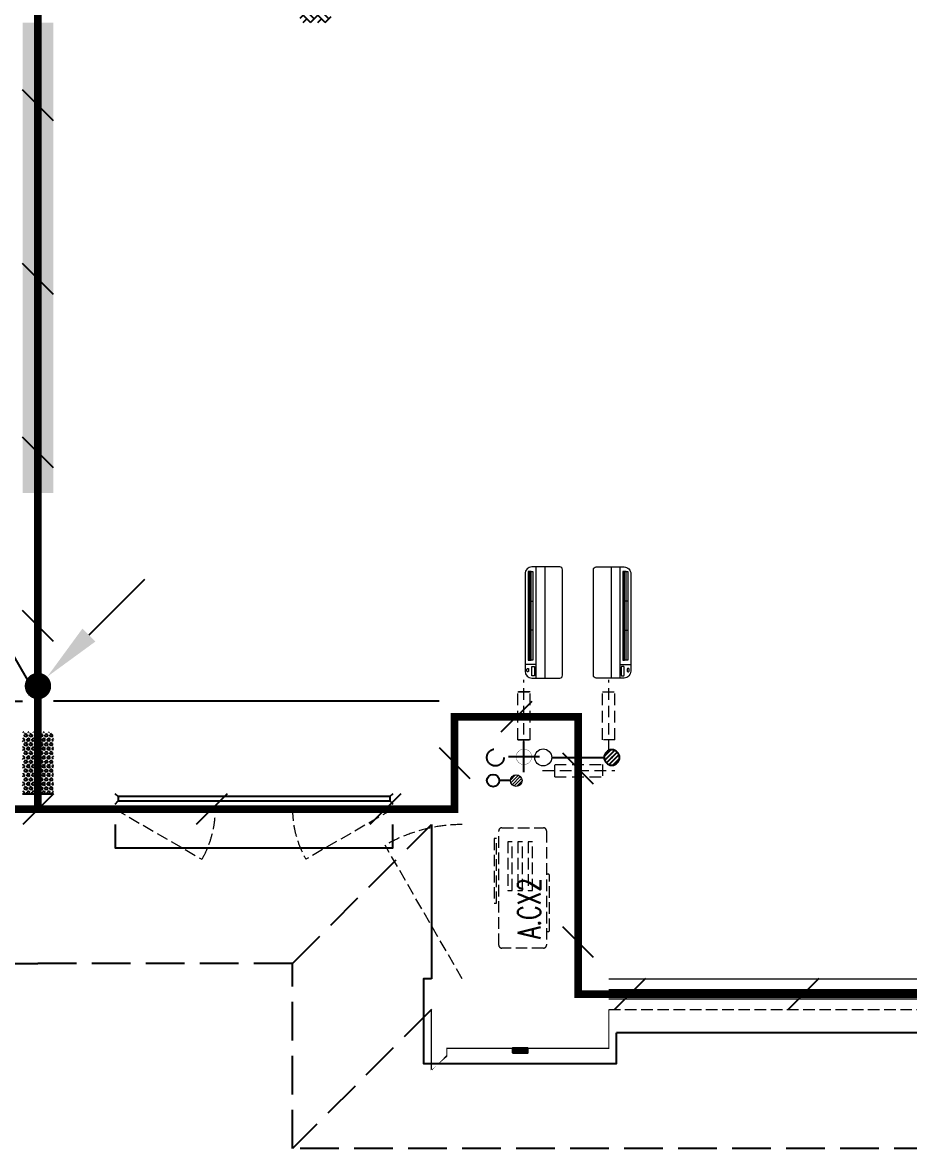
# Model space of a CAD drawing. Extents: x 3443499 to 7125205, y -1700016 to -264854.
# Drawn here: x 3631109 to 3636858, y -907770 to -900470 of the extents above; entities that cross this region are included whole.
import ezdxf

# ---------------------------------------------------------------- set-up
doc = ezdxf.new("R2010")
doc.units = 0
doc.header["$LTSCALE"] = 1000
doc.header["$MEASUREMENT"] = 0
for name, pattern in [('CENTER2', [1.125, 0.75, -0.125, 0.125, -0.125]), ('DASH', [0.35, 0.25, -0.1]), ('HIDDEN', [0.375, 0.25, -0.125])]:
    doc.linetypes.add(name, pattern=pattern)
doc.layers.get('0').update_dxf_attribs({"linetype": 'CONTINUOUS'})
for name, color, linetype in [('!校对', 2, 'CONTINUOUS'), ('3-栏杆1', 252, 'CONTINUOUS'), ('3.5方案汇报，与郭总、侯月琴确定户型_t8$0$2020.03.04 -1安徽标准化洋房户型(UA）_t8_t8$0$看线', 154, 'CONTINUOUS'), ('DIM-照明', 7, 'CONTINUOUS'), ('LVTRY', 252, 'CONTINUOUS'), ('LWIRE', 4, 'CONTINUOUS'), ('SHTLN', 4, 'CONTINUOUS'), ('VPIPE-凝结', 150, 'CONTINUOUS'), ('VPIPE-雨水', 4, 'DASH'), ('WIRE-接地', 2, 'CONTINUOUS'), ('保温', 6, 'CONTINUOUS'), ('卫生间', 6, 'CONTINUOUS'), ('机电标识类', 1, 'CONTINUOUS'), ('看线', 185, 'CONTINUOUS'), ('立面', 73, 'CONTINUOUS'), ('铝合金', 144, 'CONTINUOUS')]:
    doc.layers.add(name, color=color, linetype=linetype)
for name, color, linetype, lineweight in [('EQUIP_地漏', 7, 'CONTINUOUS', 18), ('VPIPE-废水', 31, 'TG_F', 18), ('WINDOW', 146, 'CONTINUOUS', 20), ('平面-栏杆', 56, 'CONTINUOUS', 15), ('平面-看线', 252, 'CONTINUOUS', 15), ('平面-空调室内机', 176, 'CONTINUOUS', 9), ('平面-空调预留孔', 252, 'CONTINUOUS', 15), ('空调', 76, 'CONTINUOUS', 13)]:
    doc.layers.add(name, color=color, linetype=linetype, lineweight=lineweight)
doc.styles.add('_TCH_DIM', font='SIMPLEX', dxfattribs={"bigfont": 'GBCBIG'})
doc.styles.get("Standard").update_dxf_attribs({"font": 'gbenor.shx', "bigfont": 'gbcbig.shx'})
doc.styles.add('TG_LINETYPE', font='SIMPLEX', dxfattribs={"width": 0.8, "height": 3, "bigfont": 'HZTXT'})
doc.linetypes.add('TG_F', pattern='A,2,-0.3,["F",TG_LINETYPE,S=0.1,R=0,X=-0.23,Y=-0.15],0', length=2.3)

# ---------------------------------------------------------------- blocks, each defined once
blk = doc.blocks.new('$TelecSys$00000008')
blk.add_line((0.4000000000014552, 0.3999999999996362), (-0.4000000000014552, -0.3999999999996362))
blk = doc.blocks.new('$TelecSys$00000078')
for p, q in [((1.150000000001455, 1.149999999999636), (0.5499999999992724, 0.5499999999992724)), ((0.1041666666678793, 0.1041666666660603), (0.1041666666678793, 0.1041666666660603)), ((-0.1041666666678793, -0.1041666666660603), (-0.1041666666678793, -0.1041666666660603))]:
    blk.add_line(p, q)
at = {"const_width": 0.1425}
blk.add_lwpolyline([(-0.07125000000087311, 0, 1), (0.07125000000087311, 0, 1)], format="xyb", close=True, dxfattribs=at)
blk.add_solid([(0.6199999999989814, 0.4799999999995634), (0.4799999999995634, 0.6200000000008004), (0.09999999999854481, 0.1000000000003638)])
at = {"width": 0.8, "flags": 9}
blk.add_attdef('A', (0, 0), '', height=2e-05, dxfattribs=at)
blk = doc.blocks.new('fergve')
at = {"layer": '平面-空调预留孔', "color": 8, "linetype": 'DASH', "ltscale": 0.3}
for p, q in [((119062.717304058, 54987.64907498009), (119062.717304058, 54977.64907498009)), ((119435.5529723145, 54977.64907498009), (119435.5529723145, 54987.64907498009)), ((119072.717304058, 54967.64907498009), (119425.5529723145, 54967.64907498009))]:
    blk.add_line(p, q, dxfattribs=at)
blk.add_lwpolyline([(119715.8642389868, 54987.64907498032), (118975.8642389868, 54987.64907498009, -0.414213562373517), (118955.8642389868, 55007.64907498009), (118955.8642389873, 55277.64907498009, -0.414213562372746), (118975.8642389873, 55297.64907498009), (119715.8642389864, 55297.64907498009, -0.4142135623727947), (119735.8642389864, 55277.64907498009), (119735.8642389868, 55007.64907498055, -0.4142135623733224)], format="xyb", close=True, dxfattribs=at)
for points in [[(119666.6522452464, 55326.75839339898), (119246.8340998819, 55326.75839339898), (119246.8340998819, 55311.64433774215), (119666.6522452464, 55311.64433774215)], [(119645.4876140846, 55239.18252008365), (119329.9588134751, 55239.18252008365), (119329.9588134751, 55210.21092074577), (119645.4876140846, 55210.21092074577)], [(119645.4876140846, 55173.38063160962), (119329.9588134751, 55173.38063160962), (119329.9588134751, 55144.40903227197), (119645.4876140846, 55144.40903227197)], [(119645.4876140846, 55107.57874313582), (119329.9588134751, 55107.57874313582), (119329.9588134751, 55078.60714379794), (119645.4876140846, 55078.60714379794)]]:
    blk.add_lwpolyline(points, close=True, dxfattribs=at)
for centre, start, end in [((119072.717304058, 54977.64907498009), 180, 270), ((119425.5529723145, 54977.64907498009), 270, 0)]:
    blk.add_arc(centre, 10, start, end, dxfattribs=at)
at = {"layer": '平面-空调预留孔', "color": 8, "linetype": 'DASH', "ltscale": 0.3, "style": '_TCH_DIM', "width": 0.7058823529411765}
blk.add_text('A.CX2', height=146.88, dxfattribs=at).set_placement((119015.260064729, 55027.2738646582))
blk = doc.blocks.new('dongkong')
at = {"layer": '平面-空调预留孔', "color": 8, "linetype": 'HIDDEN', "ltscale": 0.3}
for p, q in [((-603796.0415180789, 210899.900060961), (-603796.0415180789, 210431.4859232727)), ((-603836.0415180789, 210820.9630630909), (-603836.0415180789, 210510.8096162414)), ((-603836.0415180789, 210820.9630630909), (-603756.0415180789, 210820.9630630909)), ((-603756.0415180789, 210820.9630630909), (-603756.0415180789, 210510.8096162414))]:
    blk.add_line(p, q, dxfattribs=at)
blk.add_lwpolyline([(-603756.0415180789, 210510.8096162414), (-603836.0415180789, 210510.8096162414)], dxfattribs=at)
blk = doc.blocks.new('A$C001338C2')
at = {"color": 8}
for p, q in [((844.9999883423079, 303.6000072514144), (54.99998834231155, 303.6000543390692)), ((109.0525457565491, 214.7673082745569), (109.0525510513944, 303.6000511174025)), ((-1.49359439092e-05, 248.6000576173246), (-2.84423585981e-05, 22.0000576172315)), ((899.9999715576414, 22.00000397306576), (899.9999850640525, 248.6000039731589)), ((21.99997024633922, 5.63059293199e-05), (877.9999702463392, 5.2843679441e-06))]:
    blk.add_line(p, q, dxfattribs=at)
at = {"color": 8, "lineweight": 5}
for p, q in [((864.5756734352908, 278.6904651548975), (144.4768629888749, 278.6905080761171)), ((144.4768629888749, 278.6905080761171), (144.4768622188567, 265.7722729386405)), ((387.0097734353949, 278.6904936200444), (144.4768629888749, 278.6905080761171)), ((144.4768629888749, 278.6905080761171), (144.4768614488676, 252.8539829386973)), ((387.0097711254275, 239.935678482565), (387.0097734353949, 278.6904936200444)), ((864.5756734352908, 278.6904651548975), (622.0427234354138, 278.6904796109884)), ((622.0427234354138, 278.6904796109884), (622.04272112545, 239.935664473509)), ((864.5756718953162, 252.8539400174777), (864.5756734352908, 278.6904651548975)), ((899.9999830474662, 214.7672611304297), (-1.69525337697e-05, 214.7673147745954)), ((144.4768622188567, 265.7722729386405), (864.5756726653053, 265.772230017421)), ((144.4768606789075, 239.9356929386377), (144.4768614488676, 252.8539829386973)), ((144.4768614488676, 252.8539829386973), (864.5756718953162, 252.8539400174777)), ((864.5756711253525, 239.9356500174181), (144.4768606789075, 239.9356929386377)), ((622.04272112545, 239.935664473509), (387.0097711254275, 239.935678482565)), ((864.5756726653053, 265.772230017421), (864.5756711253525, 239.9356500174181)), ((899.9999787804518, 143.1781611304468), (-2.12195482163e-05, 143.1782147746126))]:
    blk.add_line(p, q, dxfattribs=at)
at = {"color": 8}
for points in [[(73.08482630450817, 275.0144977724194), (56.77886350143308, 275.0144987443309, -0.414213562373095), (51.27886382925863, 280.5144990721565), (51.27886400034913, 283.3844664433818, -0.414213562373095), (56.77886432817468, 288.8844661155563), (73.08482713124977, 288.8844651436448, -0.4142135623732024), (78.58482680342422, 283.3844648158192), (78.58482663233372, 280.5144974445939, -0.414213562373095)], [(89.24090579471158, 226.3562818807586), (22.19125331861505, 226.3562858772129, -0.414213562372504), (16.6912536464406, 231.8562862050385), (16.69125431894281, 243.1390318179401, -0.414213562373095), (22.19125464676836, 248.6390314901146), (89.24090712286488, 248.6390274936603, -0.414213562373095), (94.74090679503934, 243.1390271658347), (94.74090612253713, 231.8562815529331, -0.414213562373095)]]:
    blk.add_lwpolyline(points, format="xyb", close=True, dxfattribs=at)
for centre, radius, start, end in [((54.99998506405609, 248.6000543390692), 55.0000000000001, 89.99999658490542, 179.9999965849054), ((844.9999850640525, 248.6000072514144), 55.0000000000001, 359.9999965849054, 89.99999658490542), ((21.9999715576414, 22.00005630592932), 22.00000000000004, 179.9999965849054, 269.9999965849054), ((877.9999715576414, 22.00000528436794), 22.00000000000004, 269.9999965849054, 359.9999965849054)]:
    blk.add_arc(centre, radius, start, end, dxfattribs=at)
blk = doc.blocks.new('GGDGDGDG')
at = {"layer": '机电标识类', "color": 250, "linetype": 'DASH', "ltscale": 400}
for p, q in [((704092.518312035, 766289.778960277), (704092.5180551868, 766489.7787460767)), ((704192.5181975978, 766389.7788858804), (703992.5181975979, 766389.7786917092))]:
    blk.add_line(p, q, dxfattribs=at)
at = {"layer": '空调', "color": 1, "linetype": 'DASH', "const_width": 2}
blk.add_lwpolyline([(704042.5181975979, 766389.7789660976, 0.999999145628318), (704142.5181975978, 766389.7788373376, 0.9999991456387952), (704042.5181975979, 766389.7787402523)], format="xyb", dxfattribs=at)
blk = doc.blocks.new('$lvtry$00000171')
for p, q in [((-74.24621202462731, 10.60660171788186), (-10.60660171788186, 74.24621202462731)), ((-69.81875867368217, -27.39235180270043), (27.39235180242758, 69.81875867368217)), ((-53.03300858900184, -53.03300858886359), (53.03300858900184, 53.03300858886359)), ((-27.39235180242758, -69.81875867368217), (69.81875867368217, 27.39235180270043)), ((10.60660171788186, -74.24621202462731), (74.24621202462731, -10.60660171788186))]:
    blk.add_line(p, q)
blk.add_circle((0, 0), 75)
blk.add_point((0, 0))
blk = doc.blocks.new('$TwtSys$00000141')
at = {"color": 1}
for p, q in [((-47.09803151780761, 3.836055847277748), (-5.041545145413693, 45.89254221967349)), ((-47.09803151780761, 3.836055847277748), (-5.041545145413693, 45.89254221967349)), ((-43.60958444554853, -17.52724007043071), (17.52724007042889, 43.60958444554853)), ((-43.60958444554853, -17.52724007043071), (17.52724007042889, 43.60958444554853)), ((-33.23401871576607, -33.23401871577153), (33.23401871576607, 33.23401871576425)), ((-33.23401871576607, -33.23401871576971), (33.23401871576607, 33.23401871576425)), ((-16.17805684451741, -43.53063328177632), (43.79137317708955, 16.43879673983065)), ((-16.17805684451741, -43.53063328177632), (43.79137317708955, 16.43879673983247)), ((5.715553844029273, -46.12975947626182), (46.12974035062325, -5.715572969671484)), ((5.715553844029273, -46.12975947626182), (46.12974035062325, -5.715572969671484))]:
    blk.add_line(p, q, dxfattribs=at)
blk.add_circle((0, -1.818989403545856e-12), 47, dxfattribs=at)
blk.add_circle((0, -1.818989403545856e-12), 47, dxfattribs=at)
blk = doc.blocks.new('A$C263B1184')
at = {"layer": '保温', "linetype": 'ByBlock', "ltscale": 10}
h = blk.add_hatch(dxfattribs=at)
h.set_pattern_fill('AR-HBONE', color=251, scale=55)
h.set_pattern_definition([(45, (-1020960.393706007, -343310.6629492597), (0, 47.41575231924514), [100.584, -33.528]), (135, (-1020936.685846007, -343286.9550892597), (3.05311331771918e-15, 47.41575231924513), [100.584, -33.528])])
h.paths.add_polyline_path([(11899.99997930304, 6199.999901667237), (11900.00002070935, 8349.998519164685), (12100.00000440015, 8349.998715809605), (12099.99996299384, 6200.000098312157)])
blk = doc.blocks.new('A$C6C4C4DE5')
at = {"layer": '保温', "linetype": 'Continuous', "ltscale": 10}
h = blk.add_hatch(dxfattribs=at)
h.set_pattern_fill('HEX', color=251, scale=10, angle=90, style=0)
h.set_pattern_definition([(90, (-503782.4551314556, -514000.2093208389), (-16.49778, 1.010197673501861e-15), [9.525, -19.05]), (210, (-503782.4551314556, -514000.2093208389), (8.248889999999996, -14.28749658604684), [9.525, -19.05]), (150, (-503782.4551314556, -513990.6843208389), (-8.248890000000003, -14.28749658604684), [9.525, -19.05])])
edge = h.paths.add_edge_path()
edge.add_line((0.1912546377861872, 1950.001989877084), (200.1912383285817, 1950.001989877084))
edge.add_line((200.1912383285817, 1950.001989877084), (200.1912383285817, 5000.003076018824))
edge.add_line((200.1912383285817, 5000.003076018824), (0.1912546377861872, 5000.003272663744))
edge.add_line((0.1895721072214656, 5000.003596523777), (0.1912464729393832, 1950.001989877084))
h = blk.add_hatch(dxfattribs=at)
h.set_pattern_fill('HEX', color=251, scale=10, angle=90, style=0)
h.set_pattern_definition([(90, (-503782.4698887531, -516048.4609178798), (-16.49778, 1.010197673501861e-15), [9.525, -19.05]), (210, (-503782.4698887531, -516048.4609178798), (8.248889999999996, -14.28749658604684), [9.525, -19.05]), (150, (-503782.4698887531, -516038.9359178797), (-8.248890000000003, -14.28749658604684), [9.525, -19.05])])
h.paths.add_polyline_path([(0.0989619892789051, 4.656612873077393e-10), (200.0989456800744, 4.656612873077393e-10), (200.062109921244, 398.2528321666177), (0.06212623044848442, 398.2530288114212)])
at = {"layer": '保温', "color": 251, "linetype": 'ByBlock', "ltscale": 10}
blk.add_line((0, 0), (200.0000000020955, -1.268927007913589e-08), dxfattribs=at)
blk = doc.blocks.new('HFGHFHF')
at = {"layer": '卫生间', "color": 252, "linetype": 'DASH'}
for p, q in [((297866.5787155775, 673357.1717769002), (296966.5787412603, 674257.1717769002)), ((296966.5787024635, 673057.1717769038), (297866.5786813337, 672157.1717873199))]:
    blk.add_line(p, q, dxfattribs=at)
blk.add_lwpolyline([(282616.8350864521, 689157.1704769041), (280916.5788830324, 689157.1704769032), (280916.5812367696, 684657.1741508229), (280916.5787005334, 684657.1741508252), (280916.5787009982, 684357.1717768902), (272916.5787024875, 684357.1717768902), (272916.5787024838, 683357.171140483), (271116.5787024773, 683357.1727428748), (271116.5787023841, 673357.1717768742), (273766.5787349492, 673357.1717769586), (273766.5787783512, 672157.1717873106), (297866.5786813337, 672157.1717873199), (297866.5787155775, 673357.1717769002), (299516.5787024723, 673357.1717769002)], dxfattribs=at)
blk = doc.blocks.new('A$C74FB3979')
at = {"layer": '立面'}
h = blk.add_hatch(dxfattribs=at)
h.set_pattern_fill('ANSI31', color=252, scale=2)
h.set_pattern_definition([(45, (-857750.4983633109, -796188.8789494345), (-2.245064030267288, 2.245064030267288), [])])
h.paths.add_polyline_path([(30474.78846095921, -623.3789494344965), (30574.78846095921, -623.3789494344965), (30574.78846095921, -593.3789494344965), (30474.78846095921, -593.3789494344965)])
at = {"color": 252, "const_width": 8}
blk.add_lwpolyline([(29949.81129075214, -343.4146183915436), (29949.81129075168, -643.4146183915436), (30049.81129999831, -643.4150566877797), (30049.81128150551, -593.4146193359047), (31099.81125343405, -593.4146292516962), (31099.81123494077, -343.413752659224)], dxfattribs=at)
at = {"layer": '3-栏杆1', "color": 252}
for p, q in [((27920.07993514976, 1038.797791023739), (27899.81130475271, 1056.585369338281)), ((27899.81130475271, 1056.585369338281), (27920.07993496954, 1038.797791182064)), ((27920.07993496954, 1038.797791182064), (27920.07993496675, 1009.515511323698)), ((29679.5426465706, 1038.731713701971), (27920.07993497001, 1038.776193340309)), ((29679.54264639039, 1038.797791019548), (29699.81127678743, 1056.585369334091)), ((29699.81127678743, 1056.585369334091), (29679.5426465706, 1038.797791177873)), ((29679.5426465706, 1038.797791177873), (29679.54264657339, 1009.515511319507)), ((27899.8113283026, 989.6686362875625), (27920.07993496675, 1009.515511323698)), ((27920.07993496722, 1009.49392328551), (29679.54264657339, 1009.449463511817)), ((29679.54264657339, 1009.515511319507), (29699.81125323754, 989.6686362838373)), ((29699.81125323754, 989.6686362838373), (29679.54264657339, 1009.515511319507))]:
    blk.add_line(p, q, dxfattribs=at)
at = {"layer": '3.5方案汇报，与郭总、侯月琴确定户型_t8$0$2020.03.04 -1安徽标准化洋房户型(UA）_t8_t8$0$看线', "color": 252, "ltscale": 10}
for p, q in [((24799.81129197357, 1656.58538899757), (27299.81129080337, 1656.585389027372)), ((29999.81128951302, 1656.58538899757), (27499.81129068322, 1656.585389027372))]:
    blk.add_line(p, q, dxfattribs=at)
at = {"layer": 'VPIPE-凝结', "color": 252, "ltscale": 0.1}
blk.add_line((30729.81369022606, 1291.584506998304), (31069.81129075168, 1291.584476742893), dxfattribs=at)
blk.add_lwpolyline([(30462.20889125392, 1141.584493870847), (30389.80889125401, 1141.584495671093)], dxfattribs=at)
at = {"layer": 'VPIPE-凝结', "color": 252}
blk.add_circle((30349.80889125401, 1141.584495671093), 40, dxfattribs=at)
at = {"layer": 'VPIPE-废水', "color": 252}
blk.add_circle((30674.81369022606, 1291.584506998304), 55, dxfattribs=at)
at = {"layer": 'VPIPE-雨水', "color": 252}
blk.add_circle((30364.80889125401, 1291.584493870847), 55, dxfattribs=at)
at = {"layer": 'WINDOW', "color": 252, "linetype": 'DASH', "ltscale": 0.3}
for points in [[(27899.81129082851, 956.5853815805167), (28462.94218452321, 631.9569840352051, 0.1314846383240589), (28549.81129077915, 956.5853815888986)], [(29699.81129070232, 956.5853815805167), (29136.68039700808, 631.9569840352051, -0.1314846383240589), (29049.81129075214, 956.5853815888986)], [(30149.8112907391, -143.4146184092388), (29649.8112907405, 722.6107853734866, -0.1316524975897076), (30149.81129074888, 856.5853815888986)]]:
    blk.add_lwpolyline(points, format="xyb", dxfattribs=at)
at = {"layer": '平面-栏杆', "color": 252}
for p, q in [((31099.81129075168, -213.4146183989942), (36999.81129074469, -213.414618389681)), ((31099.81129075214, -273.4146183989942), (36999.81129074516, -273.414618389681))]:
    blk.add_line(p, q, dxfattribs=at)
at = {"layer": '平面-看线', "color": 252}
blk.add_line((31099.81129075168, -143.4146183989942), (36999.81129074842, -143.414618389681), dxfattribs=at)
at = {"layer": '平面-看线', "color": 252, "linetype": 'DASH', "ltscale": 0.3}
blk.add_line((31099.81129817152, -343.4146183719859), (36999.81232966715, -343.4146183738485), dxfattribs=at)
at = {"layer": '看线', "color": 252, "ltscale": 0.5}
for points in [[(27899.81129076565, 856.5853816084564), (27899.81129076565, 706.5853816084564), (29699.81129076565, 706.5853816084564), (29699.81129076704, 856.5853815823793)], [(29949.81125374418, 856.585372492671), (29949.81128793862, -143.4146183915436)], [(36999.81232962804, -493.414619110059), (31149.81125555886, -493.414619108662)]]:
    blk.add_lwpolyline(points, dxfattribs=at)
at = {"layer": '看线', "color": 252}
blk.add_lwpolyline([(29949.81128793862, -143.4146183915436), (29899.81128798891, -143.4143992434256), (29899.80887735868, -693.4146245466545), (31149.81127353897, -693.4144704360515), (31149.81125555886, -493.414619105868)], dxfattribs=at)
at = {"layer": '立面', "color": 252}
blk.add_lwpolyline([(30474.78846095921, -623.3789494344965), (30574.78846095921, -623.3789494344965), (30574.78846095921, -593.3789494344965), (30474.78846095921, -593.3789494344965)], close=True, dxfattribs=at)
at = {"layer": '铝合金', "color": 252}
blk.add_lwpolyline([(30474.78846095921, -623.3789494344965), (30574.78846095921, -623.3789494344965), (30574.78846095921, -593.3789494344965), (30474.78846095921, -593.3789494344965)], close=True, dxfattribs=at)
at = {"color": 252}
for name, p in [('HFGHFHF', (-272116.7674117289, -673400.5863952953)), ('A$C6C4C4DE5', (27299.8112907433, 1056.58538161125)), ('GGDGDGDG', (-673542.8013388109, -765094.0343864206))]:
    blk.add_blockref(name, p, dxfattribs=at)
at = {"color": 252, "xscale": -1}
for name, p in [('HFGHFHF', (326916.3899932154, -673400.5863952953)), ('A$C263B1184', (41199.81129074749, -143.4146183831617))]:
    blk.add_blockref(name, p, dxfattribs=at)
at = {"layer": 'EQUIP_地漏', "color": 252, "xscale": -0.8, "yscale": -0.8, "zscale": 0.8, "rotation": 180}
blk.add_blockref('$TwtSys$00000141', (30499.80889125401, 1141.584493870847), dxfattribs=at)
at = {"layer": 'LVTRY', "color": 252, "xscale": -0.6666666667107825, "yscale": 0.6666666667107825, "rotation": 90.00000000602213}
blk.add_blockref('$lvtry$00000171', (31119.8112907554, 1291.584476748481), dxfattribs=at)
at = {"layer": '平面-空调室内机', "color": 252, "ltscale": 0.3, "xscale": -1, "rotation": 180}
blk.add_blockref('dongkong', (634345.7581053567, 212227.3950149477), dxfattribs=at)
at = {"layer": '平面-空调室内机', "color": 252, "ltscale": 0.3}
for p, rotation in [((-573246.3249308006, 212227.3950149482), 180), ((-572696.2302266662, 212227.3949978147), 180), ((-572696.2302266662, 212227.3949978147), 180), ((241570.5042828615, 605002.6260284679), 89.99999999999999)]:
    blk.add_blockref('dongkong', p, dxfattribs=dict(at, rotation=rotation))
at = {"layer": '平面-空调预留孔', "color": 252, "yscale": 0.800000000046565, "zscale": 0.800000000046565}
for p, xscale, rotation in [((30799.71662348788, 1806.585419328883), 0.800000000046565, 90.00000023343011), ((30999.90595800104, 1806.585419328883), -0.800000000046565, 269.9999997665698)]:
    blk.add_blockref('A$C001338C2', p, dxfattribs=dict(at, xscale=xscale, rotation=rotation))
at = {"layer": '平面-空调预留孔', "color": 252, "rotation": 90}
blk.add_blockref('fergve', (85683.96373882564, -118900.211945035), dxfattribs=at)

msp = doc.modelspace()

# ---------------------------------------------------------------- linework, layer by layer
at = {"layer": 'DIM-照明', "color": 7, "ltscale": 0.8}
msp.add_line((3631176.638224325, -904789.4360969175), (3630814.195722776, -904165.4521681505), dxfattribs=at)
at = {"layer": 'WIRE-接地', "color": 2, "linetype": 'CENTER2', "const_width": 50}
for points in [[(3631209.121978631, -897570.0684911074), (3631209.121978631, -905570.0684911074)], [(3628512.206233272, -905570.5360435698), (3633908.756027614, -905570.5360435698), (3633908.756027614, -904971.7316169968), (3634710.730081558, -904971.7316169968), (3634710.730081558, -906768.8059482988), (3641006.934308734, -906768.8059482988), (3641006.934308734, -906169.2452338977), (3642505.276346128, -906169.2452338977), (3642505.276346128, -906773.2166936089), (3647310.845465767, -906773.2166936089), (3647310.845465767, -906170.9576189312), (3648809.485391499, -906170.9576189312), (3648809.485391499, -906772.6256686762), (3655106.796460032, -906772.6256686762)]]:
    msp.add_lwpolyline(points, dxfattribs=at)

# ---------------------------------------------------------------- block references
at = {"layer": '!校对'}
msp.add_blockref('A$C74FB3979', (3603809.310687887, -906526.6538727155), dxfattribs=at)
at = {"layer": 'LWIRE', "color": 2, "xscale": 600, "yscale": 600, "zscale": 600}
msp.add_blockref('$TelecSys$00000078', (3631209.121978631, -904771.7616456748), dxfattribs=at)
at = {"layer": 'SHTLN', "color": 2, "xscale": 250, "yscale": 250, "zscale": 250}
for p, rotation in [((3631209.121978631, -901007.5684911074), 270), ((3631209.121978631, -902132.5684911074), 270), ((3631209.121978631, -903257.5684911074), 270), ((3631209.121978631, -904382.5684911074), 270), ((3633908.756027614, -905271.1338302833), 90), ((3634710.730081558, -905307.7687826478), 270), ((3634710.730081558, -906432.7687826478), 270)]:
    msp.add_blockref('$TelecSys$00000008', p, dxfattribs=dict(at, rotation=rotation))
for p in [(3634309.743054586, -904971.7316169968), (3631210.481130443, -905570.5360435698), (3632335.481130443, -905570.5360435698), (3633460.481130443, -905570.5360435698), (3635046.332195146, -906768.8059482988), (3636171.332195146, -906768.8059482988)]:
    msp.add_blockref('$TelecSys$00000008', p, dxfattribs=at)

doc.saveas('drawing.dxf')
